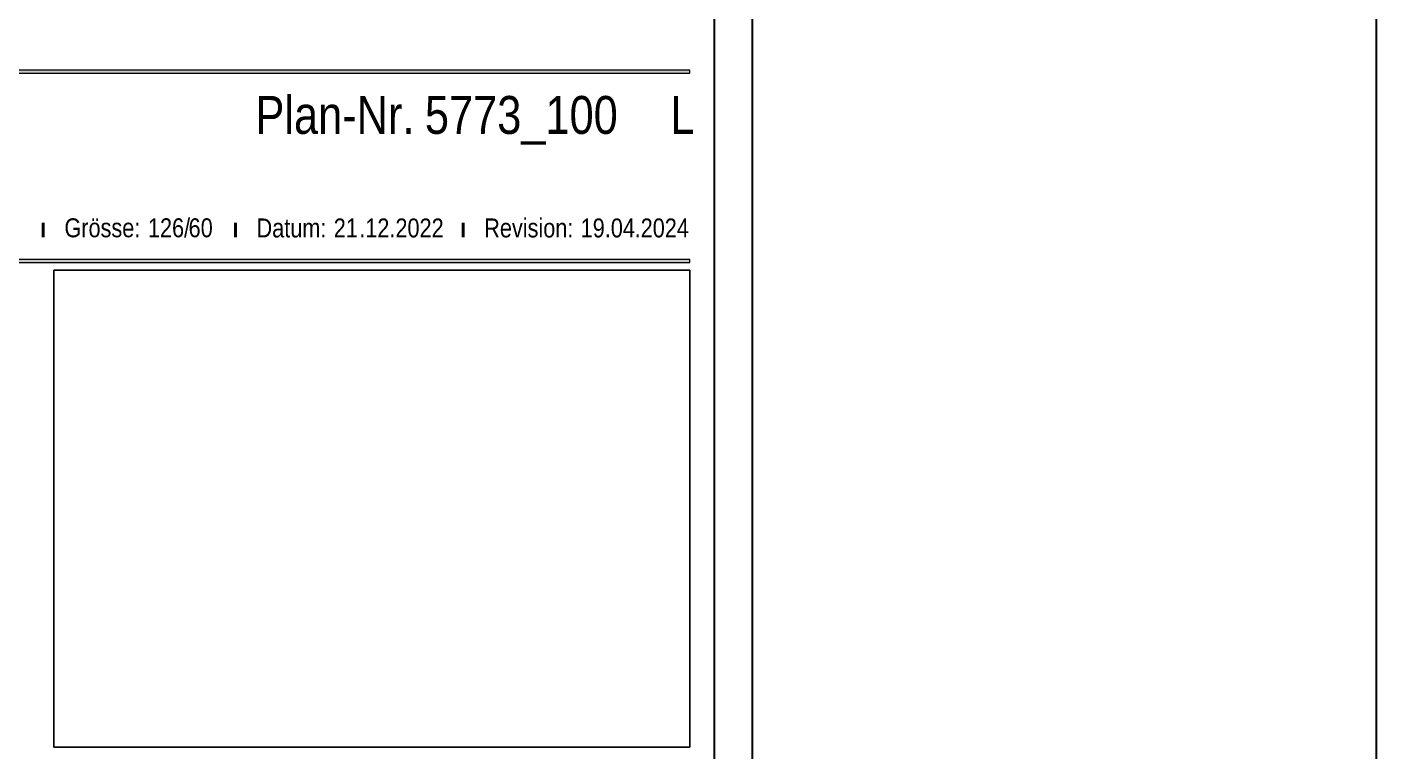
# Model space of a CAD drawing. Extents: x 885 to 2021, y 330 to 1122.
# Drawn here: x 1840.6 to 2018.8, y 519.3 to 614.9 of the extents above; entities that cross this region are included whole.
import ezdxf
from ezdxf.lldxf.tags import DXFTag

# ---------------------------------------------------------------- set-up
doc = ezdxf.new("R2010")
doc.units = 0
doc.layers.get('0').update_dxf_attribs({"lineweight": 18})
for name, color, linetype, lineweight in [('5773_Modell_AF - Perspektive Plankopf_2_915 Layout Zeichnungen', 7, 'Continuous', 25), ('900 Layout Beschriftungen', 7, 'Continuous', 25), ('P11_Plankopf_Ausführung_AF_4_800 Plankopf', 7, 'Continuous', 25)]:
    doc.layers.add(name, color=color, linetype=linetype, lineweight=lineweight)
doc.layers.add('GP_Kopf', color=7, linetype='Continuous', lineweight=25, true_color=0xffff80)
doc.styles.get("Standard").update_dxf_attribs({"font": 'arial.ttf'})
tags = doc.linetypes.add('Wipeout_Contour', pattern=[1, 0, -1]).pattern_tags.tags
tags[6:7] = [DXFTag(74, 4), DXFTag(75, 0), DXFTag(340, '0'), DXFTag(46, 1.0), DXFTag(50, 0.0), DXFTag(44, 0.0), DXFTag(45, 0.0)]
tags[4:5] = [DXFTag(74, 4), DXFTag(75, 0), DXFTag(340, '0'), DXFTag(46, 1.0), DXFTag(50, 0.0), DXFTag(44, 0.0), DXFTag(45, 0.0)]

# ---------------------------------------------------------------- blocks, each defined once
blk = doc.blocks.new('Polygon-A0T8DHY5AL', base_point=(891.37, 366.97))
at = {"color": 0, "linetype": 'ByBlock', "lineweight": -2, "ltscale": 0.25}
blk.add_line((1931.37, 951.03), (1931.37, 366.97), dxfattribs=at)
blk = doc.blocks.new('Polygon-A0T8DHY7AL', base_point=(886.37, 361.97))
at = {"color": 0, "linetype": 'ByBlock', "lineweight": -2, "ltscale": 0.25}
blk.add_line((1936.37, 955.97), (1936.37, 361.97), dxfattribs=at)
blk = doc.blocks.new('Maß-A0T8DHY9AL', base_point=(1968.8, 360.91))
at = {"color": 0, "linetype": 'ByBlock', "lineweight": -2, "ltscale": 0.25}
blk.add_line((2018.8, 955.97), (2018.8, 361.97), dxfattribs=at)
blk = doc.blocks.new('Referenz-A0T8DI3SAL', base_point=(1729.78, 502.06))
at = {"layer": '5773_Modell_AF - Perspektive Plankopf_2_915 Layout Zeichnungen', "color": 0, "linetype": 'Wipeout_Contour', "lineweight": 0, "ltscale": 4679523.16}
for p, q in [((1844.12, 582.77), (1928.13, 582.77)), ((1844.12, 519.76), (1844.12, 582.77)), ((1928.13, 582.77), (1844.12, 582.77)), ((1844.12, 582.77), (1844.12, 519.76)), ((1928.13, 582.77), (1928.13, 519.76)), ((1928.13, 519.76), (1928.13, 582.77)), ((1928.13, 519.76), (1844.12, 519.76)), ((1844.12, 519.76), (1928.13, 519.76))]:
    blk.add_line(p, q, dxfattribs=at)
at = {"layer": 'P11_Plankopf_Ausführung_AF_4_800 Plankopf', "color": 0, "linetype": 'Continuous', "lineweight": 13, "ltscale": 16.9}
for p, q in [((1928.13, 609.17), (1730.13, 609.17)), ((1730.13, 608.77), (1928.13, 608.77)), ((1928.13, 608.77), (1928.13, 609.17)), ((1928.13, 584.17), (1730.13, 584.17)), ((1730.13, 583.77), (1928.13, 583.77)), ((1928.13, 583.77), (1928.13, 584.17))]:
    blk.add_line(p, q, dxfattribs=at)
at = {"layer": 'P11_Plankopf_Ausführung_AF_4_800 Plankopf', "color": 0, "linetype": 'Continuous', "lineweight": 0, "ltscale": 0.0169}
for points in [[(1730.13, 608.77), (1928.13, 608.77), (1730.13, 609.17)], [(1928.13, 608.77), (1928.13, 609.17), (1730.13, 609.17)], [(1730.13, 583.77), (1928.13, 583.77), (1730.13, 584.17)], [(1928.13, 583.77), (1928.13, 584.17), (1730.13, 584.17)]]:
    blk.add_solid(points, dxfattribs=at)
at = {"layer": '900 Layout Beschriftungen', "color": 0, "lineweight": 13, "attachment_point": 1}
for s, insert, char_height in [('{\\fArial Narrow;Plan-Nr.}', (1870.77, 605.75), 5), ('{\\fArial Narrow;5773_100}', (1893.15, 605.75), 5), ('{\\fArial Narrow;L}', (1925.58, 605.75), 5), ('{\\fArial Narrow;126/}', (1856.56, 589.6), 2.5), ('{\\fArial Narrow;6}', (1861.93, 589.6), 2.5), ('{\\fArial Narrow;0}', (1863.53, 589.6), 2.5), ('{\\fArial Narrow;21}', (1881.11, 589.58), 2.5), ('{\\fArial Narrow;.12.2022}', (1884.48, 589.58), 2.5), ('{\\fArial Narrow;19.04}', (1913.73, 589.58), 2.5), ('{\\fArial Narrow;.2024}', (1920.86, 589.58), 2.5)]:
    blk.add_mtext(s, dxfattribs=dict(at, insert=insert, char_height=char_height))
at = {"layer": 'P11_Plankopf_Ausführung_AF_4_800 Plankopf', "color": 0, "linetype": 'Continuous', "lineweight": 13, "ltscale": 0.0169, "char_height": 2.5, "attachment_point": 1}
for s, insert in [('{\\fArial Narrow|b1|i0;ı}', (1842.33, 589.6)), ('{\\fArial Narrow;Grösse:}', (1845.53, 589.6)), ('{\\fArial Narrow|b1|i0;ı}', (1867.71, 589.6)), ('{\\fArial Narrow;Datum:}', (1870.91, 589.58)), ('{\\fArial Narrow|b1|i0;ı}', (1897.79, 589.6)), ('{\\fArial Narrow;Revision:}', (1900.99, 589.58))]:
    blk.add_mtext(s, dxfattribs=dict(at, insert=insert))

msp = doc.modelspace()

# ---------------------------------------------------------------- block references
at = {"color": 8, "lineweight": 25, "ltscale": 0.25, "true_color": 0x808080}
msp.add_blockref('Referenz-A0T8DI3SAL', (1729.78, 502.06), dxfattribs=at)
at = {"layer": 'GP_Kopf', "ltscale": 0.25}
for name, p in [('Maß-A0T8DHY9AL', (1968.8, 360.91)), ('Polygon-A0T8DHY7AL', (886.37, 361.97)), ('Polygon-A0T8DHY5AL', (891.37, 366.97))]:
    msp.add_blockref(name, p, dxfattribs=at)

doc.saveas('drawing.dxf')
